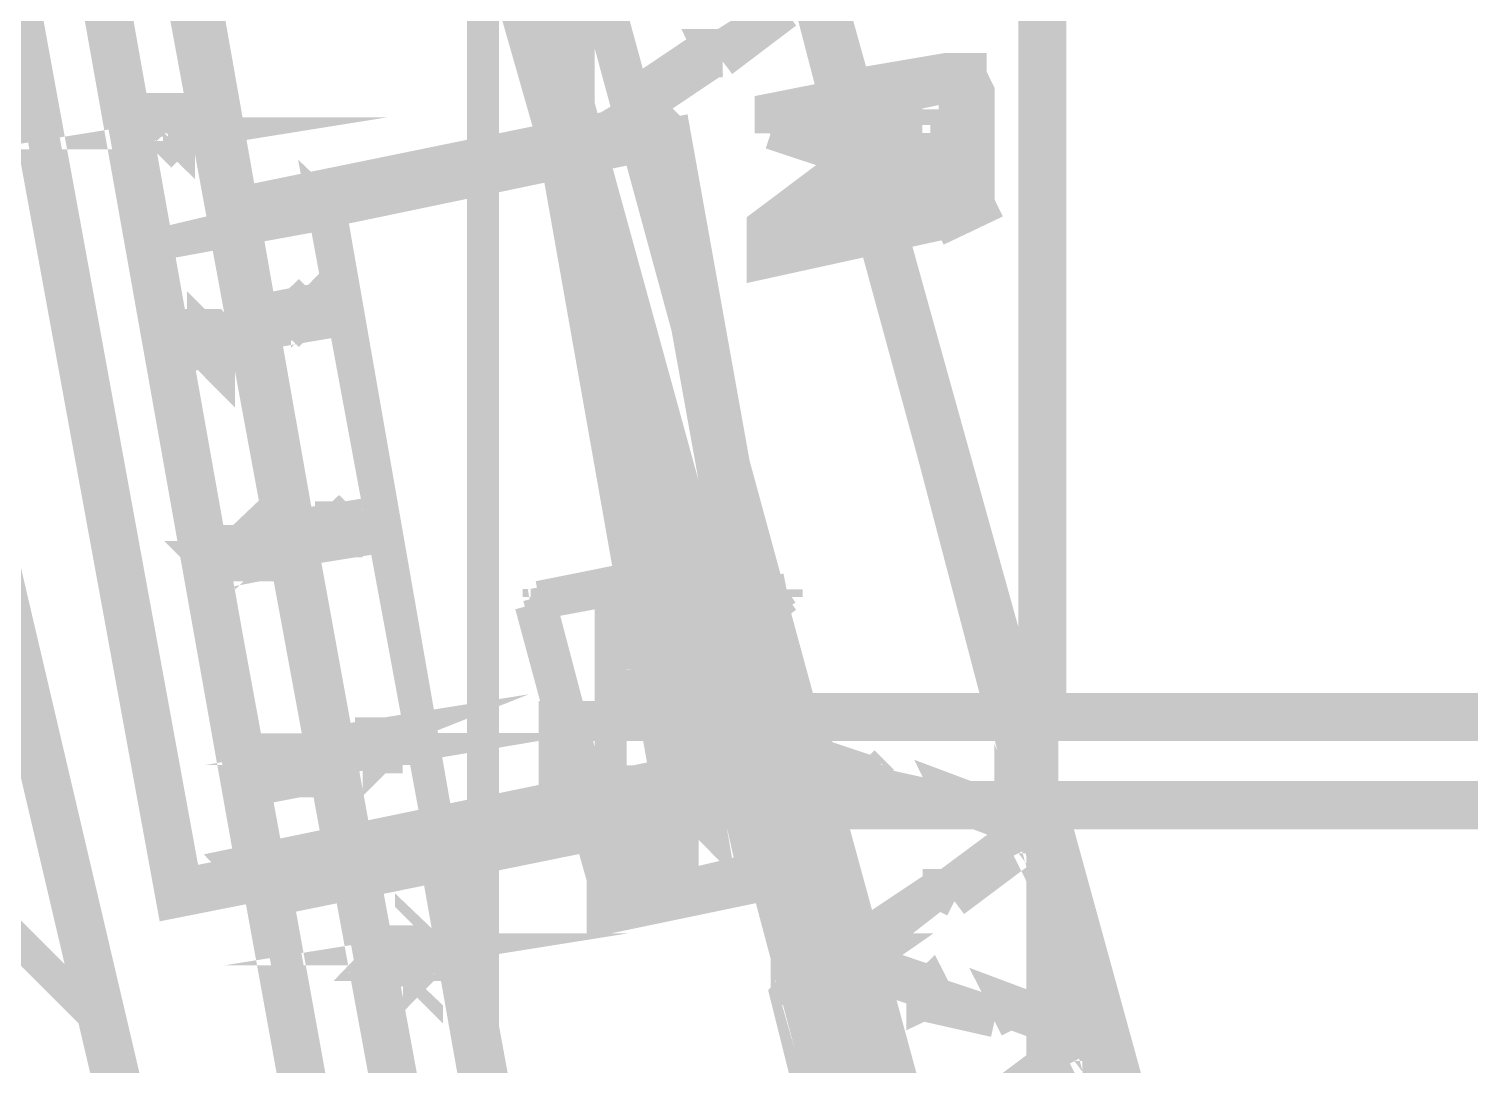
# Model space of a CAD drawing. Extents: x 0.1 to 11.6, y 0.3 to 16.2.
# Drawn here: x 8.247 to 8.5475, y 11.1641 to 11.3801 of the extents above; entities that cross this region are included whole.
import ezdxf

# ---------------------------------------------------------------- set-up
doc = ezdxf.new("R2010")
doc.units = 0
doc.header["$MEASUREMENT"] = 0

msp = doc.modelspace()

# ---------------------------------------------------------------- linework, layer by layer
at = {"color": 0}
for points, const_width in [([(8.55832, 10.6867), (8.18668, 12.05), (8.185, 12.05), (8.22331, 12.0384)], 0.006667), ([(8.23335, 12.0333), (8.60499, 10.67)], 0.006667), ([(8.60499, 10.67), (8.23335, 12.0333)], 0.006667), ([(8.23503, 12.035), (8.60667, 10.6717)], 0.006667), ([(8.60499, 10.67), (8.23503, 12.035)], 0.006667), ([(8.19667, 12.0067), (8.55664, 10.685)], 0.006667), ([(8.09, 11.9083), (8.45833, 10.3383), (8.45833, 10.34), (8.45833, 10.3433), (8.45833, 10.3483), (8.45833, 10.3533), (8.45833, 10.36), (8.45833, 10.3683), (8.45833, 10.3767), (8.45833, 10.3867), (8.45833, 10.3983), (8.45833, 10.41), (8.45833, 10.425), (8.45833, 10.4383), (8.45833, 10.455), (8.45833, 10.4717), (8.45833, 10.49), (8.45833, 10.51), (8.45833, 10.53), (8.45833, 10.545)], 0.01), ([(8.34169, 10.935), (8.34169, 10.975), (8.34169, 11.015), (8.34169, 11.0566), (8.34169, 11.0983), (8.34169, 11.1417), (8.34169, 11.185), (8.34169, 11.23), (8.34169, 11.2733), (8.34169, 11.32), (8.34169, 11.365), (8.34169, 11.4117), (8.34169, 11.4583), (8.34169, 11.505), (8.34169, 11.5533), (8.34169, 11.6), (8.34169, 11.6483)], 0.006667), ([(8.36165, 11.35), (8.31999, 11.58)], 0.006667), ([(8.35835, 11.355), (8.31836, 11.5767)], 0.006667), ([(8.36664, 11.335), (8.32167, 11.5767)], 0.006667), ([(8.38499, 11.2217), (8.31999, 11.575)], 0.006667), ([(8.23167, 11.5583), (8.29665, 11.2)], 0.006667), ([(8.23167, 11.5566), (8.29497, 11.2033)], 0.006667), ([(8.23167, 11.5566), (8.29665, 11.2033)], 0.006667), ([(8.215, 11.5533), (8.27832, 11.2)], 0.006667), ([(8.33832, 11.4367), (8.39333, 11.2367)], 0.01), ([(8.34, 11.4367), (8.39501, 11.2367)], 0.01), ([(8.42165, 11.3533), (8.39833, 11.4367)], 0.01), ([(8.41997, 11.3533), (8.39833, 11.4367)], 0.01), ([(8.45833, 11.2367), (8.45833, 11.255), (8.45833, 11.2967), (8.45833, 11.3383), (8.45833, 11.38), (8.45833, 11.4217), (8.45833, 11.4367)], 0.01), ([(8.31332, 11.21), (8.27333, 11.4267)], 0.01), ([(8.31332, 11.21), (8.27501, 11.4267)], 0.01), ([(8.25667, 11.4217), (8.29497, 11.2067)], 0.01), ([(8.23833, 11.4183), (8.27832, 11.2), (8.29497, 11.2033)], 0.01), ([(8.34999, 11.395), (8.34831, 11.3983), (8.34831, 11.3967), (8.36165, 11.35), (8.36165, 11.3517), (8.36003, 11.355)], 0.01), ([(8.36003, 11.355), (8.36003, 11.405)], 0.006667), ([(8.36003, 11.35), (8.36003, 11.4017)], 0.006667), ([(8.34831, 11.3967), (8.34668, 11.3967), (8.36003, 11.35), (8.36165, 11.35)], 0.01), ([(8.405, 11.3834), (8.405, 11.385), (8.39165, 11.3767)], 0.006667), ([(8.405, 11.3834), (8.39165, 11.3733)], 0.006667), ([(8.375, 11.3633), (8.37332, 11.3666), (8.38835, 11.3767)], 0.006667), ([(8.38997, 11.3733), (8.38835, 11.3767), (8.39165, 11.3767)], 0.006667), ([(8.39165, 11.3767), (8.39165, 11.3733)], 0.006667), ([(8.375, 11.3633), (8.38997, 11.3733)], 0.006667), ([(8.38997, 11.3733), (8.39165, 11.3733)], 0.006667), ([(8.26167, 11.1733), (8.06332, 11.3717)], 0.006667), ([(8.41835, 11.3666), (8.43832, 11.37), (8.44168, 11.37), (8.44168, 11.3467), (8.43832, 11.345), (8.40169, 11.3366), (8.40169, 11.3383), (8.42165, 11.3533), (8.42165, 11.355)], 0.01), ([(8.43832, 11.37), (8.44, 11.3683)], 0.006667), ([(8.44168, 11.37), (8.44336, 11.3666), (8.44336, 11.3433)], 0.01), ([(8.36003, 11.355), (8.37668, 11.365), (8.37332, 11.3666)], 0.006667), ([(8.40169, 11.3583), (8.40169, 11.36), (8.44, 11.3683)], 0.006667), ([(8.41835, 11.3666), (8.40169, 11.3633), (8.40169, 11.3617)], 0.006667), ([(8.44, 11.3683), (8.44336, 11.3666)], 0.006667), ([(8.27832, 11.3617), (8.27669, 11.3617), (8.27501, 11.3617), (8.27501, 11.36), (8.27501, 11.3583)], 0.01), ([(8.27832, 11.3617), (8.27501, 11.36)], 0.01), ([(8.27832, 11.36), (8.27832, 11.3617), (8.27669, 11.3617), (8.27669, 11.36), (8.27669, 11.3583)], 0.01), ([(8.375, 11.3633), (8.37668, 11.3617), (8.36165, 11.3517)], 0.006667), ([(8.37668, 11.365), (8.37668, 11.3617)], 0.006667), ([(8.40169, 11.3633), (8.40169, 11.36)], 0.006667), ([(8.42503, 11.3617), (8.42665, 11.3617)], 0.01), ([(8.42833, 11.3617), (8.42833, 11.3633)], 0.006667), ([(8.27501, 11.36), (8.27669, 11.3583), (8.27832, 11.3583), (8.28, 11.36), (8.27832, 11.36), (8.27832, 11.3617), (8.27001, 11.36), (8.26833, 11.36), (8.26833, 11.3583), (8.26833, 11.3567), (8.27001, 11.3567), (8.27832, 11.3583), (8.28, 11.3583), (8.27001, 11.3567)], 0.006667), ([(8.27001, 11.3567), (8.26833, 11.3567), (8.26833, 11.3583), (8.27001, 11.36)], 0.006667), ([(8.27501, 11.36), (8.27001, 11.36)], 0.006667), ([(8.27669, 11.3583), (8.27669, 11.36), (8.27832, 11.36)], 0.01), ([(8.27669, 11.3583), (8.27832, 11.3567), (8.27832, 11.3583), (8.28, 11.3583), (8.27832, 11.36)], 0.006667), ([(8.27669, 11.3583), (8.27832, 11.3583), (8.27832, 11.36), (8.27832, 11.3617)], 0.006667), ([(8.28, 11.3583), (8.28168, 11.36), (8.28, 11.36), (8.28, 11.3617), (8.27832, 11.3617)], 0.006667), ([(8.27832, 11.3583), (8.28, 11.36), (8.28, 11.3617), (8.27832, 11.3617)], 0.006667), ([(8.27832, 11.3617), (8.28, 11.3617)], 0.006667), ([(8.27832, 11.36), (8.28, 11.36)], 0.006667), ([(8.28, 11.36), (8.28, 11.3617)], 0.006667), ([(8.28836, 11.3433), (8.37831, 11.3617), (8.38167, 11.3583)], 0.006667), ([(8.37999, 11.3567), (8.37668, 11.36), (8.28836, 11.3417)], 0.006667), ([(8.41667, 11.1383), (8.37668, 11.36)], 0.006667), ([(8.41997, 11.1317), (8.37831, 11.3617)], 0.006667), ([(8.42165, 11.355), (8.40169, 11.3617)], 0.006667), ([(8.40169, 11.3617), (8.40169, 11.3583)], 0.006667), ([(8.42503, 11.3617), (8.42333, 11.3617), (8.42333, 11.36), (8.42165, 11.36), (8.42165, 11.3583), (8.42333, 11.3583), (8.42503, 11.3583)], 0.006667), ([(8.42165, 11.3617), (8.42165, 11.36)], 0.006667), ([(8.42503, 11.3583), (8.42665, 11.3583), (8.42833, 11.36), (8.42833, 11.3617), (8.42665, 11.3617), (8.42503, 11.3617)], 0.006667), ([(8.26833, 11.3583), (8.26833, 11.3567)], 0.006667), ([(8.27501, 11.3583), (8.27669, 11.3583)], 0.006667), ([(8.27669, 11.3583), (8.27832, 11.3583)], 0.006667), ([(8.42503, 11.1166), (8.38167, 11.3583), (8.29167, 11.34)], 0.006667), ([(8.40169, 11.3583), (8.42165, 11.3517), (8.42333, 11.3517), (8.42333, 11.35), (8.42165, 11.35)], 0.006667), ([(8.44, 11.355), (8.43832, 11.3583)], 0.006667), ([(8.35835, 11.355), (8.38167, 11.2233), (8.29335, 11.205), (8.29497, 11.2033), (8.38336, 11.2217)], 0.01), ([(8.37999, 11.3567), (8.29167, 11.3383)], 0.006667), ([(8.44336, 11.0033), (8.37999, 11.3567)], 0.006667), ([(8.42165, 11.355), (8.42165, 11.3533)], 0.01), ([(8.42333, 11.3517), (8.42165, 11.355)], 0.006667), ([(8.43164, 11.3567), (8.43332, 11.3533)], 0.006667), ([(8.435, 11.355), (8.43332, 11.355), (8.43332, 11.3533), (8.43332, 11.3517), (8.435, 11.3517), (8.43668, 11.3517)], 0.006667), ([(8.43668, 11.355), (8.435, 11.355)], 0.01), ([(8.43668, 11.3517), (8.43668, 11.3533), (8.43832, 11.3533), (8.44, 11.355), (8.43832, 11.355), (8.43668, 11.355)], 0.006667), ([(8.36165, 11.35), (8.38336, 11.2217), (8.38667, 11.2183), (8.36664, 11.335)], 0.01), ([(8.42503, 11.3383), (8.41997, 11.3533)], 0.006667), ([(8.42165, 11.3533), (8.42165, 11.35)], 0.006667), ([(8.42503, 11.3383), (8.42165, 11.3533)], 0.006667), ([(8.42165, 11.3533), (8.42165, 11.3517)], 0.006667), ([(8.29167, 11.34), (8.28836, 11.3433), (8.28836, 11.3417)], 0.006667), ([(8.31, 11.3417), (8.30832, 11.3433), (8.33333, 11.2083), (8.30832, 11.3433), (8.28999, 11.34)], 0.006667), ([(8.42165, 11.35), (8.40169, 11.335), (8.40169, 11.3333)], 0.006667), ([(8.43832, 11.345), (8.44, 11.3417), (8.44336, 11.3433), (8.44168, 11.3467)], 0.01), ([(8.42503, 11.345), (8.42333, 11.345), (8.42333, 11.3433), (8.42165, 11.3433), (8.42165, 11.3417), (8.42333, 11.3417), (8.42503, 11.3417)], 0.006667), ([(8.42165, 11.345), (8.42165, 11.3417)], 0.006667), ([(8.42503, 11.345), (8.42665, 11.345)], 0.01), ([(8.42503, 11.3417), (8.42665, 11.3417), (8.42833, 11.3433), (8.42833, 11.345), (8.42665, 11.345), (8.42503, 11.345)], 0.006667), ([(8.42833, 11.3433), (8.42833, 11.3467)], 0.006667), ([(8.30832, 11.3433), (8.27333, 11.335)], 0.006667), ([(8.30832, 11.3433), (8.28999, 11.34)], 0.006667), ([(8.33333, 11.2083), (8.30832, 11.3433)], 0.006667), ([(8.40169, 11.3366), (8.40169, 11.3333), (8.44, 11.3417)], 0.01), ([(8.31, 11.3417), (8.27333, 11.335)], 0.006667), ([(8.28836, 11.3417), (8.29167, 11.3383)], 0.006667), ([(8.28999, 11.34), (8.315, 11.205)], 0.006667), ([(8.28999, 11.34), (8.35499, 10.985)], 0.006667), ([(8.29167, 11.34), (8.35667, 10.9833)], 0.006667), ([(8.33333, 11.2083), (8.31, 11.3417)], 0.006667), ([(8.45335, 11.2367), (8.42503, 11.3383)], 0.01), ([(8.45167, 11.2367), (8.42503, 11.3383)], 0.01), ([(8.29167, 11.3383), (8.35499, 10.985)], 0.006667), ([(8.40169, 11.3383), (8.40169, 11.335)], 0.006667), ([(8.27333, 11.335), (8.29665, 11.2017)], 0.006667), ([(8.27333, 11.335), (8.33832, 10.9817)], 0.006667), ([(8.29665, 11.3217), (8.29665, 11.32), (8.30664, 11.3217), (8.30501, 11.3233), (8.29665, 11.3217), (8.29497, 11.32), (8.29497, 11.3184), (8.29665, 11.3184), (8.30501, 11.32), (8.30664, 11.3184), (8.29665, 11.3167), (8.29665, 11.3184)], 0.006667), ([(8.30501, 11.32), (8.30664, 11.32), (8.30664, 11.3217), (8.30664, 11.3233), (8.30501, 11.3233)], 0.006667), ([(8.30501, 11.3217), (8.30664, 11.3217)], 0.006667), ([(8.30664, 11.32), (8.30501, 11.3217)], 0.006667), ([(8.30664, 11.3184), (8.30832, 11.32), (8.30832, 11.3217), (8.30664, 11.3217)], 0.006667), ([(8.30664, 11.3217), (8.30832, 11.3217)], 0.006667), ([(8.28668, 11.3167), (8.285, 11.3167), (8.28331, 11.3167), (8.28331, 11.315)], 0.01), ([(8.28668, 11.3167), (8.28331, 11.315)], 0.01), ([(8.28668, 11.3167), (8.285, 11.3167), (8.285, 11.315), (8.28331, 11.315)], 0.01), ([(8.285, 11.3133), (8.285, 11.315), (8.285, 11.3167), (8.28668, 11.3167)], 0.01), ([(8.29665, 11.32), (8.29497, 11.3184), (8.29665, 11.3167)], 0.006667), ([(8.29497, 11.3184), (8.29665, 11.3167)], 0.006667), ([(8.30165, 11.32), (8.30333, 11.32)], 0.006667), ([(8.30333, 11.3184), (8.30501, 11.3184)], 0.006667), ([(8.28331, 11.315), (8.28331, 11.3133), (8.285, 11.3133), (8.28668, 11.3133), (8.28668, 11.315), (8.28668, 11.3167), (8.27669, 11.315), (8.27669, 11.3133), (8.27832, 11.3117), (8.28668, 11.315), (8.28836, 11.3133), (8.27832, 11.3117)], 0.006667), ([(8.27832, 11.3117), (8.27669, 11.3117), (8.27669, 11.3133), (8.27669, 11.315), (8.27832, 11.315), (8.27669, 11.315)], 0.006667), ([(8.28331, 11.315), (8.27832, 11.315)], 0.006667), ([(8.28331, 11.315), (8.28331, 11.3133), (8.285, 11.3133)], 0.006667), ([(8.285, 11.3133), (8.28668, 11.3133), (8.28836, 11.3133), (8.28668, 11.315), (8.28668, 11.3167)], 0.006667), ([(8.285, 11.3133), (8.28668, 11.315), (8.28668, 11.3167)], 0.006667), ([(8.28668, 11.3167), (8.285, 11.3167)], 0.006667), ([(8.28668, 11.315), (8.28836, 11.315), (8.28836, 11.3167), (8.28668, 11.3167)], 0.006667), ([(8.28836, 11.3133), (8.28836, 11.315), (8.28836, 11.3167), (8.28668, 11.3167)], 0.006667), ([(8.28668, 11.315), (8.28836, 11.315)], 0.006667), ([(8.28836, 11.3167), (8.28999, 11.3167)], 0.006667), ([(8.27669, 11.3133), (8.27669, 11.3117)], 0.006667), ([(8.285, 11.3133), (8.28668, 11.3133)], 0.006667), ([(8.30333, 11.2767), (8.30501, 11.275), (8.31332, 11.2767), (8.31332, 11.2783), (8.30333, 11.2767), (8.30333, 11.275), (8.30333, 11.2733), (8.30501, 11.2733), (8.31332, 11.275), (8.315, 11.2733), (8.30501, 11.2717), (8.30501, 11.2733)], 0.006667), ([(8.315, 11.2733), (8.315, 11.275), (8.31668, 11.275), (8.315, 11.2767), (8.31332, 11.2767)], 0.006667), ([(8.31332, 11.275), (8.315, 11.275), (8.315, 11.2767), (8.31332, 11.2783)], 0.006667), ([(8.31332, 11.2767), (8.315, 11.2767)], 0.006667), ([(8.31332, 11.2767), (8.315, 11.2767)], 0.006667), ([(8.315, 11.2767), (8.315, 11.2783)], 0.006667), ([(8.37831, 11.2667), (8.38167, 11.2667), (8.38167, 11.2683), (8.38167, 11.275)], 0.01), ([(8.38167, 11.275), (8.38167, 11.2767)], 0.006667), ([(8.38167, 11.2767), (8.38336, 11.2767)], 0.006667), ([(8.38167, 11.2767), (8.40001, 11.2133), (8.40001, 11.205), (8.38167, 11.2683)], 0.006667), ([(8.38336, 11.2767), (8.38499, 11.2767)], 0.006667), ([(8.40169, 11.215), (8.40001, 11.215), (8.38336, 11.2767)], 0.006667), ([(8.38499, 11.2767), (8.38499, 11.2667)], 0.006667), ([(8.40169, 11.205), (8.40169, 11.215), (8.38499, 11.2767)], 0.006667), ([(8.29167, 11.27), (8.29167, 11.2683), (8.29335, 11.2683), (8.29497, 11.2683), (8.29497, 11.27), (8.29497, 11.2717), (8.29497, 11.2733), (8.285, 11.2717), (8.285, 11.27), (8.28331, 11.27), (8.285, 11.2683), (8.28668, 11.2683), (8.29497, 11.27), (8.29497, 11.2683), (8.28668, 11.2667), (8.28668, 11.2683)], 0.006667), ([(8.29335, 11.2717), (8.29167, 11.2717), (8.29167, 11.27)], 0.01), ([(8.29497, 11.2717), (8.29167, 11.2717)], 0.01), ([(8.29497, 11.2717), (8.29335, 11.2717), (8.29167, 11.27)], 0.01), ([(8.29167, 11.27), (8.29335, 11.27), (8.29335, 11.2717), (8.29497, 11.2717)], 0.01), ([(8.29497, 11.27), (8.29665, 11.27), (8.29665, 11.2717), (8.29497, 11.2733)], 0.006667), ([(8.30501, 11.275), (8.30333, 11.275), (8.30333, 11.2733), (8.30501, 11.2717)], 0.006667), ([(8.30333, 11.2733), (8.30501, 11.2733)], 0.006667), ([(8.31, 11.275), (8.31168, 11.275)], 0.006667), ([(8.31168, 11.2733), (8.31332, 11.2733)], 0.006667), ([(8.28668, 11.2667), (8.285, 11.2667), (8.285, 11.2683), (8.285, 11.27), (8.28668, 11.27), (8.285, 11.2717)], 0.006667), ([(8.29167, 11.2717), (8.28668, 11.27)], 0.006667), ([(8.29167, 11.27), (8.29335, 11.2683), (8.29497, 11.2683), (8.29497, 11.27), (8.29497, 11.2717)], 0.006667), ([(8.29167, 11.27), (8.29335, 11.27)], 0.006667), ([(8.29335, 11.27), (8.29497, 11.27), (8.29497, 11.2717), (8.29335, 11.2717)], 0.006667), ([(8.29335, 11.2717), (8.29497, 11.2717)], 0.006667), ([(8.29497, 11.2683), (8.29665, 11.2683), (8.29665, 11.27), (8.29665, 11.2717), (8.29497, 11.2717)], 0.006667), ([(8.29497, 11.27), (8.29497, 11.2717)], 0.006667), ([(8.29665, 11.2717), (8.29833, 11.2717)], 0.006667), ([(8.285, 11.2683), (8.285, 11.2667)], 0.006667), ([(8.29335, 11.2683), (8.29497, 11.2683)], 0.006667), ([(8.38499, 11.2667), (8.38336, 11.2667), (8.37831, 11.265)], 0.01), ([(8.39165, 11.2367), (8.38336, 11.2667)], 0.01), ([(8.39333, 11.2367), (8.38499, 11.2667)], 0.01), ([(8.37831, 11.265), (8.35167, 11.26)], 0.006667), ([(8.35335, 11.2617), (8.37831, 11.2667)], 0.006667), ([(8.40001, 11.205), (8.39833, 11.205), (8.38167, 11.2667)], 0.006667), ([(8.35167, 11.26), (8.35335, 11.26), (8.35335, 11.2617)], 0.006667), ([(8.39833, 11.205), (8.37001, 11.1983), (8.35335, 11.2617)], 0.006667), ([(8.38167, 11.245), (8.38167, 11.26), (8.37999, 11.26)], 0.01), ([(8.38167, 11.26), (8.37999, 11.26)], 0.01), ([(8.405, 11.2633), (8.38997, 11.2533), (8.39165, 11.2517)], 0.006667), ([(8.405, 11.2633), (8.38835, 11.26)], 0.006667), ([(8.405, 11.2633), (8.38835, 11.26)], 0.006667), ([(8.38835, 11.2517), (8.39165, 11.2517), (8.405, 11.2617)], 0.006667), ([(8.405, 11.2633), (8.405, 11.2617)], 0.006667), ([(8.405, 11.2617), (8.405, 11.2633)], 0.006667), ([(8.35167, 11.26), (8.35335, 11.26)], 0.006667), ([(8.36501, 11.215), (8.35167, 11.26)], 0.006667), ([(8.37001, 11.1983), (8.36833, 11.1983), (8.35167, 11.26)], 0.006667), ([(8.37999, 11.26), (8.36833, 11.26)], 0.006667), ([(8.36833, 11.26), (8.36833, 11.2416)], 0.006667), ([(8.37999, 11.26), (8.36833, 11.26)], 0.006667), ([(8.36833, 11.26), (8.37001, 11.26)], 0.006667), ([(8.38835, 11.26), (8.38835, 11.2517)], 0.006667), ([(8.38835, 11.26), (8.38835, 11.2517)], 0.006667), ([(8.37332, 11.2533), (8.37332, 11.2517)], 0.006667), ([(8.37668, 11.2517), (8.37668, 11.2533)], 0.006667), ([(8.37668, 11.2533), (8.37831, 11.2533)], 0.006667), ([(8.38997, 11.2533), (8.38835, 11.2517)], 0.006667), ([(8.38835, 11.2517), (8.38997, 11.2517)], 0.006667), ([(8.38167, 11.2433), (8.36664, 11.2433)], 0.006667), ([(8.38167, 11.245), (8.38167, 11.2416)], 0.006667), ([(8.38167, 11.2383), (8.38167, 11.24), (8.38167, 11.2416), (8.36664, 11.2416)], 0.006667), ([(8.36833, 11.2416), (8.36833, 11.24), (8.36833, 11.2383), (8.36833, 11.2367), (8.36833, 11.235), (8.36833, 11.2333), (8.36833, 11.2317), (8.36833, 11.23), (8.36833, 11.2283), (8.36833, 11.2267), (8.36833, 11.225), (8.36833, 11.2233), (8.36833, 11.2217), (8.36833, 11.22), (8.36833, 11.2183), (8.36833, 11.2167)], 0.006667), ([(8.31168, 11.2317), (8.31332, 11.23), (8.32167, 11.2333), (8.31168, 11.2317), (8.31168, 11.23), (8.31168, 11.2283), (8.31332, 11.2283), (8.32167, 11.23), (8.32335, 11.23), (8.31332, 11.2283)], 0.006667), ([(8.38167, 11.2183), (8.38167, 11.22), (8.38167, 11.2217), (8.38167, 11.2233), (8.38167, 11.225), (8.38167, 11.2267), (8.38167, 11.2283), (8.38167, 11.23), (8.38167, 11.2317), (8.38167, 11.2333), (8.38167, 11.235), (8.38167, 11.2367), (8.38167, 11.2383), (8.36664, 11.2383)], 0.006667), ([(8.69667, 11.2367), (8.38336, 11.2367)], 0.01), ([(8.38336, 11.2367), (8.35667, 11.2367), (8.35667, 11.235), (8.35667, 11.2333), (8.35667, 11.2317), (8.35667, 11.23), (8.35667, 11.2283), (8.35667, 11.2267), (8.35667, 11.225), (8.35667, 11.2233), (8.35667, 11.2217), (8.35667, 11.22), (8.35667, 11.2183)], 0.006667), ([(9.39165, 11.235), (8.35667, 11.235)], 0.006667), ([(8.38167, 11.2367), (8.36664, 11.2367)], 0.006667), ([(8.39665, 11.2183), (8.39165, 11.2367)], 0.006667), ([(8.39333, 11.2367), (8.39833, 11.2183)], 0.006667), ([(8.39833, 11.2183), (8.39333, 11.2367)], 0.006667), ([(8.39501, 11.2367), (8.39833, 11.2183)], 0.006667), ([(8.40668, 11.23), (8.40831, 11.2317), (8.40831, 11.18)], 0.006667), ([(8.45665, 11.2183), (8.45167, 11.2367)], 0.006667), ([(8.45833, 11.2183), (8.45335, 11.2367)], 0.006667), ([(8.45833, 11.2183), (8.45833, 11.2367)], 0.006667), ([(8.32167, 11.2333), (8.31999, 11.2333)], 0.006667), ([(8.32167, 11.23), (8.32335, 11.23), (8.32335, 11.2317), (8.32335, 11.2333), (8.32167, 11.2333)], 0.006667), ([(8.32335, 11.23), (8.32335, 11.2317), (8.32167, 11.2333)], 0.006667), ([(8.32167, 11.2317), (8.32335, 11.2317)], 0.006667), ([(8.32335, 11.2317), (8.32335, 11.2333)], 0.006667), ([(8.41336, 11.2333), (8.39665, 11.23)], 0.006667), ([(8.41336, 11.2333), (8.39665, 11.23)], 0.006667), ([(8.39665, 11.2217), (8.39833, 11.2217), (8.41336, 11.2317)], 0.006667), ([(8.41336, 11.2333), (8.39833, 11.2233), (8.39833, 11.2217)], 0.006667), ([(8.41835, 11.1833), (8.42165, 11.185), (8.40831, 11.2317)], 0.006667), ([(8.40831, 11.2267), (8.40831, 11.23), (8.42333, 11.225)], 0.006667), ([(8.41336, 11.2333), (8.41336, 11.2317)], 0.006667), ([(8.41336, 11.2317), (8.41336, 11.2333)], 0.006667), ([(8.30003, 11.225), (8.30003, 11.2233), (8.30165, 11.2233), (8.30333, 11.2233), (8.30333, 11.225), (8.30333, 11.2267), (8.30165, 11.2267), (8.30333, 11.2267), (8.30333, 11.2283), (8.29335, 11.2267), (8.29335, 11.225), (8.29167, 11.225), (8.29167, 11.2233), (8.29335, 11.2233), (8.30333, 11.225), (8.30333, 11.2233), (8.29497, 11.2217), (8.29335, 11.2233)], 0.006667), ([(8.30165, 11.2267), (8.30165, 11.2283), (8.30003, 11.2283), (8.30003, 11.2267), (8.30003, 11.225)], 0.01), ([(8.30165, 11.2267), (8.30003, 11.2267)], 0.01), ([(8.30165, 11.2267), (8.30003, 11.2267), (8.30003, 11.225)], 0.01), ([(8.30003, 11.225), (8.30165, 11.2267)], 0.01), ([(8.30165, 11.2267), (8.30165, 11.2283)], 0.006667), ([(8.30333, 11.225), (8.30501, 11.2267), (8.30333, 11.2283)], 0.006667), ([(8.30501, 11.2267), (8.30333, 11.2283)], 0.006667), ([(8.31332, 11.23), (8.31168, 11.23), (8.31168, 11.2283), (8.31332, 11.2283), (8.31332, 11.2267)], 0.006667), ([(8.31168, 11.2283), (8.31332, 11.2283)], 0.006667), ([(8.31836, 11.23), (8.31999, 11.23)], 0.006667), ([(8.31999, 11.23), (8.31999, 11.2283)], 0.006667), ([(8.39665, 11.23), (8.39665, 11.2233)], 0.006667), ([(8.39665, 11.23), (8.39665, 11.2217)], 0.006667), ([(8.40668, 11.23), (8.40668, 11.1883)], 0.006667), ([(8.41835, 11.1833), (8.40668, 11.23)], 0.006667), ([(8.40831, 11.18), (8.40831, 11.23)], 0.006667), ([(8.30003, 11.2267), (8.29497, 11.225), (8.29335, 11.225), (8.29335, 11.2233), (8.29335, 11.2217), (8.29497, 11.2217)], 0.006667), ([(8.29497, 11.225), (8.29335, 11.2267)], 0.006667), ([(8.30003, 11.225), (8.30165, 11.2233), (8.30333, 11.2233), (8.30333, 11.225), (8.30333, 11.2267), (8.30165, 11.2267)], 0.006667), ([(8.30003, 11.225), (8.30165, 11.225)], 0.006667), ([(8.30165, 11.225), (8.30333, 11.225), (8.30333, 11.2267), (8.30165, 11.2267)], 0.006667), ([(8.30333, 11.2233), (8.30501, 11.225), (8.30501, 11.2267), (8.30333, 11.2267)], 0.006667), ([(8.30333, 11.2267), (8.30501, 11.2267)], 0.006667), ([(8.40831, 11.1767), (8.40831, 11.2267)], 0.006667), ([(8.40831, 11.2267), (8.42503, 11.2233)], 0.006667), ([(8.42503, 11.2233), (8.42333, 11.225), (8.42165, 11.2233)], 0.006667), ([(8.45335, 11.2133), (8.45167, 11.2167), (8.45167, 11.2116)], 0.006667), ([(8.29335, 11.2233), (8.29497, 11.2233)], 0.006667), ([(8.30003, 11.2233), (8.30165, 11.2233)], 0.006667), ([(8.38167, 11.2233), (8.36664, 11.2233)], 0.006667), ([(8.38167, 11.2233), (8.38499, 11.2217)], 0.006667), ([(8.39833, 11.2233), (8.39665, 11.2233)], 0.006667), ([(8.39665, 11.2233), (8.39665, 11.2217)], 0.006667), ([(8.42503, 11.2233), (8.42165, 11.2217), (8.42165, 11.2233), (8.43668, 11.22)], 0.006667), ([(8.44, 11.2183), (8.43832, 11.2217), (8.45167, 11.2167)], 0.006667), ([(8.29497, 11.2033), (8.29665, 11.2), (8.38667, 11.2183)], 0.01), ([(8.29665, 11.2033), (8.38499, 11.2217)], 0.006667), ([(8.35667, 11.22), (9.39165, 11.22)], 0.006667), ([(8.38167, 11.2217), (8.36664, 11.2217)], 0.006667), ([(8.38167, 11.22), (8.36664, 11.22)], 0.006667), ([(8.38167, 11.22), (8.36664, 11.22)], 0.006667), ([(8.38167, 11.22), (8.36664, 11.22)], 0.006667), ([(8.37169, 11.2167), (8.38167, 11.2167), (8.38167, 11.2183)], 0.01), ([(8.37332, 11.21), (8.37332, 11.2116), (8.37332, 11.21), (8.37332, 11.2116), (8.37332, 11.2133), (8.375, 11.2133), (8.37668, 11.2116), (8.37668, 11.21), (8.37668, 11.2116), (8.37668, 11.2133), (8.375, 11.2133), (8.37332, 11.2116), (8.37332, 11.2133), (8.375, 11.215), (8.375, 11.2133), (8.37668, 11.2133), (8.37668, 11.2116), (8.37668, 11.21)], 0.006667), ([(8.38499, 11.2183), (8.69667, 11.2183)], 0.01), ([(8.40001, 11.2033), (8.39665, 11.2183)], 0.01), ([(8.39833, 11.2183), (8.45335, 11.0183)], 0.01), ([(8.39833, 11.2183), (8.45167, 11.0183)], 0.01), ([(8.40169, 11.205), (8.39833, 11.2183)], 0.01), ([(8.42165, 11.2217), (8.43668, 11.2167)], 0.006667), ([(8.43668, 11.2167), (8.43668, 11.22), (8.43832, 11.2217)], 0.006667), ([(8.51167, 11.0183), (8.45665, 11.2183)], 0.01), ([(8.51335, 11.0183), (8.45833, 11.2183)], 0.01), ([(8.45833, 11.2167), (8.45833, 11.2183)], 0.01), ([(8.35667, 11.2183), (8.38499, 11.2183)], 0.006667), ([(8.36833, 11.2033), (8.36501, 11.215)], 0.01), ([(8.38167, 11.2167), (8.38167, 11.2017), (8.36833, 11.2017), (8.36833, 11.215)], 0.01), ([(8.36833, 11.2183), (8.38167, 11.2183)], 0.006667), ([(8.37169, 11.2167), (8.36833, 11.2167), (8.36833, 11.215)], 0.006667), ([(8.43668, 11.2167), (8.44, 11.2183)], 0.006667), ([(8.44, 11.2183), (8.45335, 11.2133)], 0.006667), ([(8.45833, 10.545), (8.45833, 10.5517), (8.45833, 10.5733), (8.45833, 10.5967), (8.45833, 10.6217), (8.45833, 10.6467), (8.45833, 10.6733), (8.45833, 10.7017), (8.45833, 10.73), (8.45833, 10.7584), (8.45833, 10.7884), (8.45833, 10.82), (8.45833, 10.8517), (8.45833, 10.885), (8.45833, 10.9183), (8.45833, 10.9533), (8.45833, 10.9883), (8.45833, 11.025), (8.45833, 11.0617), (8.45833, 11.0983), (8.45833, 11.1367), (8.45833, 11.1767), (8.45833, 11.215), (8.45833, 11.2167)], 0.006667), ([(8.37332, 11.2116), (8.37332, 11.21), (8.375, 11.21), (8.37668, 11.21), (8.37668, 11.2116)], 0.01), ([(8.40001, 11.2133), (8.40001, 11.215)], 0.006667), ([(8.45335, 11.2083), (8.45167, 11.2116), (8.43832, 11.2017)], 0.006667), ([(8.45335, 11.2133), (8.45335, 11.2083)], 0.006667), ([(8.31332, 11.21), (8.31332, 11.2083), (8.31332, 11.2067)], 0.006667), ([(8.315, 11.2067), (8.31332, 11.2067), (8.31332, 11.21), (8.31332, 11.2067)], 0.006667), ([(8.315, 11.2067), (8.31332, 11.21)], 0.006667), ([(8.37169, 10.9916), (8.33333, 11.2083)], 0.01), ([(8.37332, 10.9916), (8.33333, 11.2083)], 0.01), ([(8.37332, 11.2116), (8.375, 11.2116)], 0.006667), ([(8.37668, 11.2116), (8.37831, 11.2116)], 0.006667), ([(8.40831, 11.1767), (8.40831, 11.18), (8.42165, 11.1334), (8.41997, 11.1367)], 0.01), ([(8.31332, 11.2083), (8.29497, 11.2033)], 0.006667), ([(8.29497, 11.2033), (8.31332, 11.2067)], 0.006667), ([(8.29497, 11.2067), (8.29497, 11.2033)], 0.006667), ([(8.29497, 11.2033), (8.31332, 11.2067)], 0.006667), ([(8.29497, 11.2033), (8.315, 11.2067)], 0.006667), ([(8.45335, 11.2083), (8.44, 11.1983)], 0.006667), ([(8.27832, 11.2), (8.29497, 11.2033)], 0.01), ([(8.29335, 11.205), (8.29665, 11.2033)], 0.006667), ([(8.315, 11.205), (8.35499, 10.9883)], 0.01), ([(8.40169, 11.205), (8.40169, 11.2033), (8.40001, 11.2033), (8.36833, 11.1967), (8.36833, 11.2017)], 0.01), ([(8.29665, 11.2017), (8.33664, 10.9817), (8.35335, 10.985)], 0.01), ([(8.38167, 11.2033), (8.36664, 11.2033)], 0.006667), ([(8.36833, 11.2017), (8.36833, 11.2033)], 0.006667), ([(8.42165, 11.1883), (8.42165, 11.1917), (8.43668, 11.2017)], 0.006667), ([(8.43668, 11.2), (8.43668, 11.2017), (8.43832, 11.2017)], 0.006667), ([(8.43832, 11.2017), (8.44, 11.1983)], 0.006667), ([(8.36833, 11.1967), (8.36833, 11.1983)], 0.006667), ([(8.42165, 11.1883), (8.43668, 11.2)], 0.006667), ([(8.43668, 11.2), (8.44, 11.1983)], 0.006667), ([(8.33003, 11.1867), (8.32835, 11.1883), (8.32835, 11.1867), (8.32667, 11.1867), (8.32667, 11.185)], 0.01), ([(8.40831, 11.18), (8.42333, 11.19), (8.42165, 11.1917)], 0.006667), ([(8.32835, 11.1883), (8.32667, 11.1883), (8.32667, 11.1867), (8.32667, 11.185)], 0.01), ([(8.32835, 11.1883), (8.32667, 11.1867)], 0.01), ([(8.40668, 11.1883), (8.40668, 11.1783)], 0.01), ([(8.42165, 11.1833), (8.41997, 11.1867), (8.435, 11.1816)], 0.006667), ([(8.42333, 11.19), (8.42503, 11.1883)], 0.006667), ([(8.32667, 11.1867), (8.32667, 11.185), (8.32835, 11.185), (8.33003, 11.185), (8.33003, 11.1867), (8.32835, 11.1883), (8.33003, 11.1883), (8.31999, 11.1867), (8.31836, 11.185), (8.31999, 11.185), (8.31999, 11.1833), (8.32167, 11.1833), (8.33003, 11.185), (8.32167, 11.1833)], 0.006667), ([(8.32167, 11.1833), (8.31999, 11.1833), (8.31999, 11.185), (8.32167, 11.1867), (8.31999, 11.1867)], 0.006667), ([(8.32667, 11.1867), (8.32167, 11.1867)], 0.006667), ([(8.32667, 11.185), (8.32667, 11.1867), (8.32835, 11.1867), (8.33003, 11.1867)], 0.01), ([(8.32667, 11.185), (8.32835, 11.185), (8.32835, 11.1833), (8.33003, 11.185), (8.33003, 11.1867)], 0.006667), ([(8.32835, 11.185), (8.33003, 11.1867), (8.33003, 11.1883), (8.32835, 11.1883)], 0.006667), ([(8.32835, 11.1883), (8.33003, 11.1883)], 0.006667), ([(8.33003, 11.185), (8.33003, 11.1867), (8.33165, 11.1867), (8.33165, 11.1883), (8.33003, 11.1883)], 0.006667), ([(8.33003, 11.185), (8.33165, 11.185), (8.33165, 11.1867), (8.33165, 11.1883), (8.33003, 11.1883)], 0.006667), ([(8.33003, 11.1867), (8.33165, 11.1867)], 0.006667), ([(8.33165, 11.1867), (8.33165, 11.1883)], 0.006667), ([(8.42165, 11.1883), (8.42503, 11.1883), (8.40831, 11.1767)], 0.006667), ([(8.41997, 11.1367), (8.41997, 11.1867)], 0.006667), ([(8.31999, 11.185), (8.31999, 11.1833)], 0.006667), ([(8.32667, 11.185), (8.32835, 11.185)], 0.006667), ([(8.32667, 11.185), (8.32835, 11.185)], 0.006667), ([(8.41835, 11.1317), (8.41835, 11.1833)], 0.006667), ([(8.42165, 11.1833), (8.42165, 11.1334), (8.42165, 11.185)], 0.006667), ([(8.42165, 11.1833), (8.43668, 11.1783)], 0.006667), ([(8.43668, 11.1783), (8.435, 11.1816), (8.43332, 11.18)], 0.006667), ([(8.465, 11.165), (8.465, 11.17), (8.46332, 11.1733), (8.46332, 11.1683)], 0.006667), ([(8.40831, 11.18), (8.40668, 11.1783), (8.41835, 11.1317), (8.42165, 11.1334)], 0.01), ([(8.43668, 11.1783), (8.43332, 11.1767), (8.43332, 11.18), (8.44835, 11.175)], 0.006667), ([(8.45167, 11.175), (8.44997, 11.1783), (8.46332, 11.1733)], 0.006667), ([(8.43332, 11.1767), (8.44835, 11.1733)], 0.006667), ([(8.44835, 11.1733), (8.44835, 11.175), (8.44997, 11.1783)], 0.006667), ([(8.44835, 11.1733), (8.45167, 11.175)], 0.006667), ([(8.45167, 11.175), (8.465, 11.17)], 0.006667), ([(8.465, 11.165), (8.46332, 11.1683), (8.44997, 11.1583)], 0.006667), ([(8.465, 11.165), (8.45167, 11.155)], 0.006667)]:
    msp.add_lwpolyline(points, dxfattribs=dict(at, const_width=const_width))
for points, const_width in [([(8.27333, 11.4267), (8.31332, 11.21), (8.27333, 11.4267)], 0.01), ([(8.36165, 11.4017), (8.36165, 11.3517), (8.36165, 11.4017)], 0.006667), ([(8.42503, 11.3617), (8.42665, 11.3617), (8.42665, 11.3633), (8.42833, 11.3633), (8.42833, 11.365), (8.42665, 11.365), (8.42503, 11.365), (8.42333, 11.365), (8.42165, 11.3633), (8.42165, 11.3617), (8.42333, 11.3617), (8.42503, 11.3617)], 0.01), ([(8.27669, 11.3583), (8.27832, 11.36), (8.27832, 11.3617), (8.27669, 11.3617), (8.27501, 11.3617), (8.27501, 11.36), (8.27669, 11.3583)], 0.01), ([(8.435, 11.355), (8.43668, 11.355), (8.43668, 11.3567), (8.43832, 11.3567), (8.43832, 11.3583), (8.43668, 11.3583), (8.435, 11.3583), (8.43332, 11.3583), (8.43332, 11.3567), (8.43164, 11.3567), (8.43164, 11.355), (8.43332, 11.355), (8.435, 11.355)], 0.01), ([(8.42503, 11.345), (8.42665, 11.345), (8.42665, 11.3467), (8.42833, 11.3467), (8.42665, 11.3483), (8.42503, 11.3483), (8.42333, 11.3483), (8.42333, 11.3467), (8.42165, 11.3467), (8.42165, 11.345), (8.42333, 11.345), (8.42503, 11.345)], 0.01), ([(8.30333, 11.32), (8.30501, 11.32), (8.30501, 11.3217), (8.30333, 11.3233), (8.30165, 11.3217), (8.30165, 11.32), (8.30333, 11.32)], 0.006667), ([(8.30501, 11.3184), (8.30664, 11.32), (8.30501, 11.32), (8.30501, 11.3217), (8.30333, 11.32), (8.30333, 11.3184), (8.30501, 11.3184)], 0.006667), ([(8.285, 11.3133), (8.285, 11.315), (8.28668, 11.315), (8.285, 11.3167), (8.28331, 11.3167), (8.28331, 11.315), (8.285, 11.3133)], 0.01), ([(8.30333, 11.3184), (8.30501, 11.32), (8.30501, 11.3217), (8.30333, 11.3217), (8.30165, 11.3217), (8.30165, 11.32), (8.30333, 11.3184)], 0.006667), ([(8.30501, 11.3184), (8.30664, 11.32), (8.30501, 11.3217), (8.30333, 11.3217), (8.30333, 11.32), (8.30333, 11.3184), (8.30501, 11.3184)], 0.006667), ([(8.29335, 11.27), (8.29497, 11.2717), (8.29335, 11.2717), (8.29335, 11.2733), (8.29167, 11.2717), (8.29167, 11.27), (8.29335, 11.27)], 0.01), ([(8.31168, 11.275), (8.31332, 11.275), (8.31332, 11.2767), (8.31168, 11.2783), (8.31, 11.2767), (8.31, 11.275), (8.31168, 11.275)], 0.006667), ([(8.31168, 11.2733), (8.31332, 11.2733), (8.31332, 11.275), (8.31332, 11.2767), (8.31168, 11.2767), (8.31, 11.275), (8.31168, 11.2733)], 0.006667), ([(8.31168, 11.275), (8.31332, 11.275), (8.31332, 11.2767), (8.31332, 11.2783), (8.31168, 11.2783), (8.31, 11.2783), (8.31, 11.2767), (8.31, 11.275), (8.31168, 11.275)], 0.006667), ([(8.31332, 11.2733), (8.315, 11.275), (8.31332, 11.2767), (8.31168, 11.2767), (8.31168, 11.275), (8.31168, 11.2733), (8.31332, 11.2733)], 0.006667), ([(8.37332, 11.2533), (8.37332, 11.2517), (8.375, 11.2517), (8.37668, 11.2517), (8.37668, 11.2533), (8.37668, 11.255), (8.375, 11.255), (8.37332, 11.255), (8.37332, 11.2533)], 0.006667), ([(8.375, 11.2517), (8.37668, 11.2517), (8.37668, 11.2533), (8.37668, 11.255), (8.375, 11.255), (8.37332, 11.2533), (8.37332, 11.2517), (8.375, 11.2517)], 0.006667), ([(8.375, 11.2517), (8.37668, 11.2517), (8.37668, 11.2533), (8.37668, 11.255), (8.375, 11.255), (8.37332, 11.255), (8.37332, 11.2533), (8.37332, 11.2517), (8.375, 11.2517)], 0.006667), ([(8.37332, 11.2517), (8.37332, 11.25), (8.375, 11.25), (8.37668, 11.25), (8.37668, 11.2517), (8.37668, 11.2533), (8.375, 11.2533), (8.37332, 11.2533), (8.37332, 11.2517)], 0.006667), ([(8.31999, 11.2283), (8.32167, 11.23), (8.32167, 11.2317), (8.31999, 11.2317), (8.31836, 11.23), (8.31999, 11.23), (8.31999, 11.2283)], 0.006667), ([(8.31999, 11.23), (8.32167, 11.2317), (8.31999, 11.2333), (8.31836, 11.2333), (8.31836, 11.2317), (8.31836, 11.23), (8.31999, 11.23)], 0.006667), ([(8.31999, 11.23), (8.32167, 11.23), (8.32167, 11.2317), (8.32167, 11.2333), (8.31999, 11.2333), (8.31836, 11.2333), (8.31836, 11.2317), (8.31836, 11.23), (8.31999, 11.23)], 0.006667), ([(8.31999, 11.2283), (8.32167, 11.2283), (8.32167, 11.23), (8.32167, 11.2317), (8.31999, 11.2317), (8.31999, 11.23), (8.31999, 11.2283)], 0.006667), ([(8.30003, 11.225), (8.30165, 11.225), (8.30165, 11.2267), (8.30165, 11.2283), (8.30003, 11.2283), (8.29833, 11.2267), (8.30003, 11.225)], 0.01), ([(8.37332, 11.21), (8.37332, 11.2083), (8.375, 11.2083), (8.37668, 11.2083), (8.37668, 11.21), (8.37668, 11.2116), (8.375, 11.2116), (8.37332, 11.2116), (8.37332, 11.21)], 0.01), ([(8.33333, 11.2083), (8.37332, 10.9916), (8.33333, 11.2083)], 0.01), ([(8.375, 11.21), (8.37332, 11.21), (8.375, 11.21), (8.37668, 11.21), (8.375, 11.21)], 0.01), ([(8.32835, 11.185), (8.32835, 11.1867), (8.33003, 11.1867), (8.32835, 11.1883), (8.32667, 11.1883), (8.32667, 11.1867), (8.32835, 11.185)], 0.01)]:
    msp.add_lwpolyline(points, close=True, dxfattribs=dict(at, const_width=const_width))

doc.saveas('drawing.dxf')
